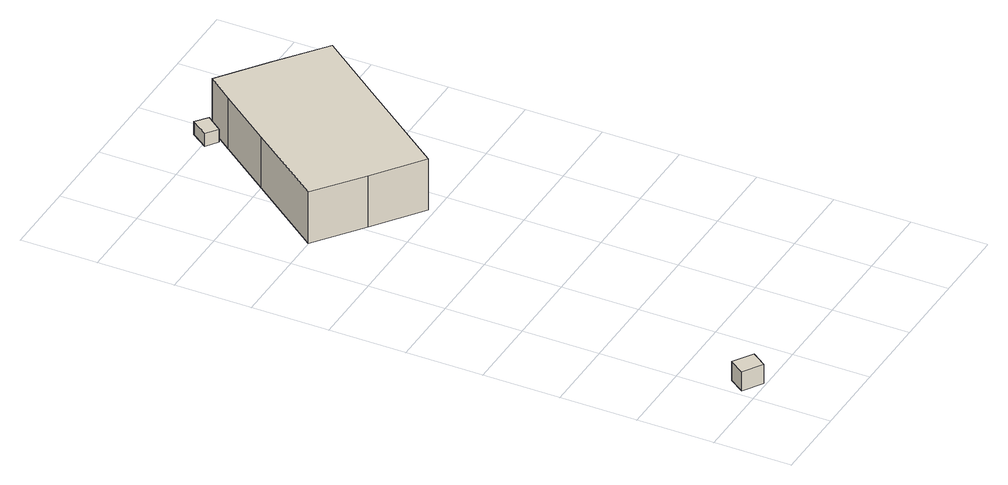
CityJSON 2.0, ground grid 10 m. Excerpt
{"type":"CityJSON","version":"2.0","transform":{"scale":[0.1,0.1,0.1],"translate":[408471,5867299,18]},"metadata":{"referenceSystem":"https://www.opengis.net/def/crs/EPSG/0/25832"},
"CityObjects":{
"building1":{"type":"Building","attributes":{"Gemeindeschluessel":"03454033","AbsoluteHoehe":"18.775","MittlereTraufHoehe":"21.539","Firsthoehe":"21.539","function":"31001_2500","roofType":"1000","measuredHeight":2.76},"address":[{"country":"Germany","locality":"Lorup"}],"geometry":[{"type":"MultiSurface","lod":"1","boundaries":[[[0,1,2,3]],[[4,5,6,7]],[[4,7,3,2]],[[5,4,2,1]],[[6,5,1,0]],[[7,6,0,3]]]}]},
"building2":{"type":"Building","attributes":{"name":"Biogasanlage","Gemeindeschluessel":"03454033","AbsoluteHoehe":"18.53","MittlereTraufHoehe":"25.236","Firsthoehe":"26.467","function":"31001_2500","roofType":"3100","measuredHeight":7.94},"address":[{"country":"Germany","locality":"Lorup","thoroughfareNumber":"4","thoroughfareName":"Roten Steine"}],"geometry":[{"type":"MultiSurface","lod":"1","boundaries":[[[8,9,10,11,12,13,14,15,16]],[[17,18,19,20,21,22,23,24,25]],[[17,25,16,15]],[[18,17,15,14]],[[19,18,14,13]],[[20,19,13,12]],[[21,20,12,11]],[[22,21,11,10]],[[23,22,10,9]],[[24,23,9,8]],[[25,24,8,16]]]}]},
"building3":{"type":"Building","attributes":{"Gemeindeschluessel":"03454033","AbsoluteHoehe":"18.635","MittlereTraufHoehe":"20.448","Firsthoehe":"20.448","function":"31001_2500","roofType":"1000","measuredHeight":1.81},"address":[{"country":"Germany","locality":"Lorup"}],"geometry":[{"type":"MultiSurface","lod":"1","boundaries":[[[26,27,28,29]],[[30,31,32,33]],[[30,33,29,28]],[[31,30,28,27]],[[32,31,27,26]],[[33,32,26,29]]]}]}
},
"vertices":[
[4,17,35],[29,1,35],[43,21,35],[18,37,35],[43,21,8],[29,1,8],[4,17,8],[18,37,8],
[259,627,77],[323,711,77],[262,758,77],[200,804,77],[174,770,77],[121,700,77],[46,601,77],[107,554,77],[169,508,77],[107,554,5],[46,601,5],[121,700,5],[174,770,5],[200,804,5],[262,758,5],[323,711,5],[259,627,5],[169,508,5],
[165,796,24],[180,785,24],[196,806,24],[181,818,24],[196,806,6],[180,785,6],[165,796,6],[181,818,6]
]}
